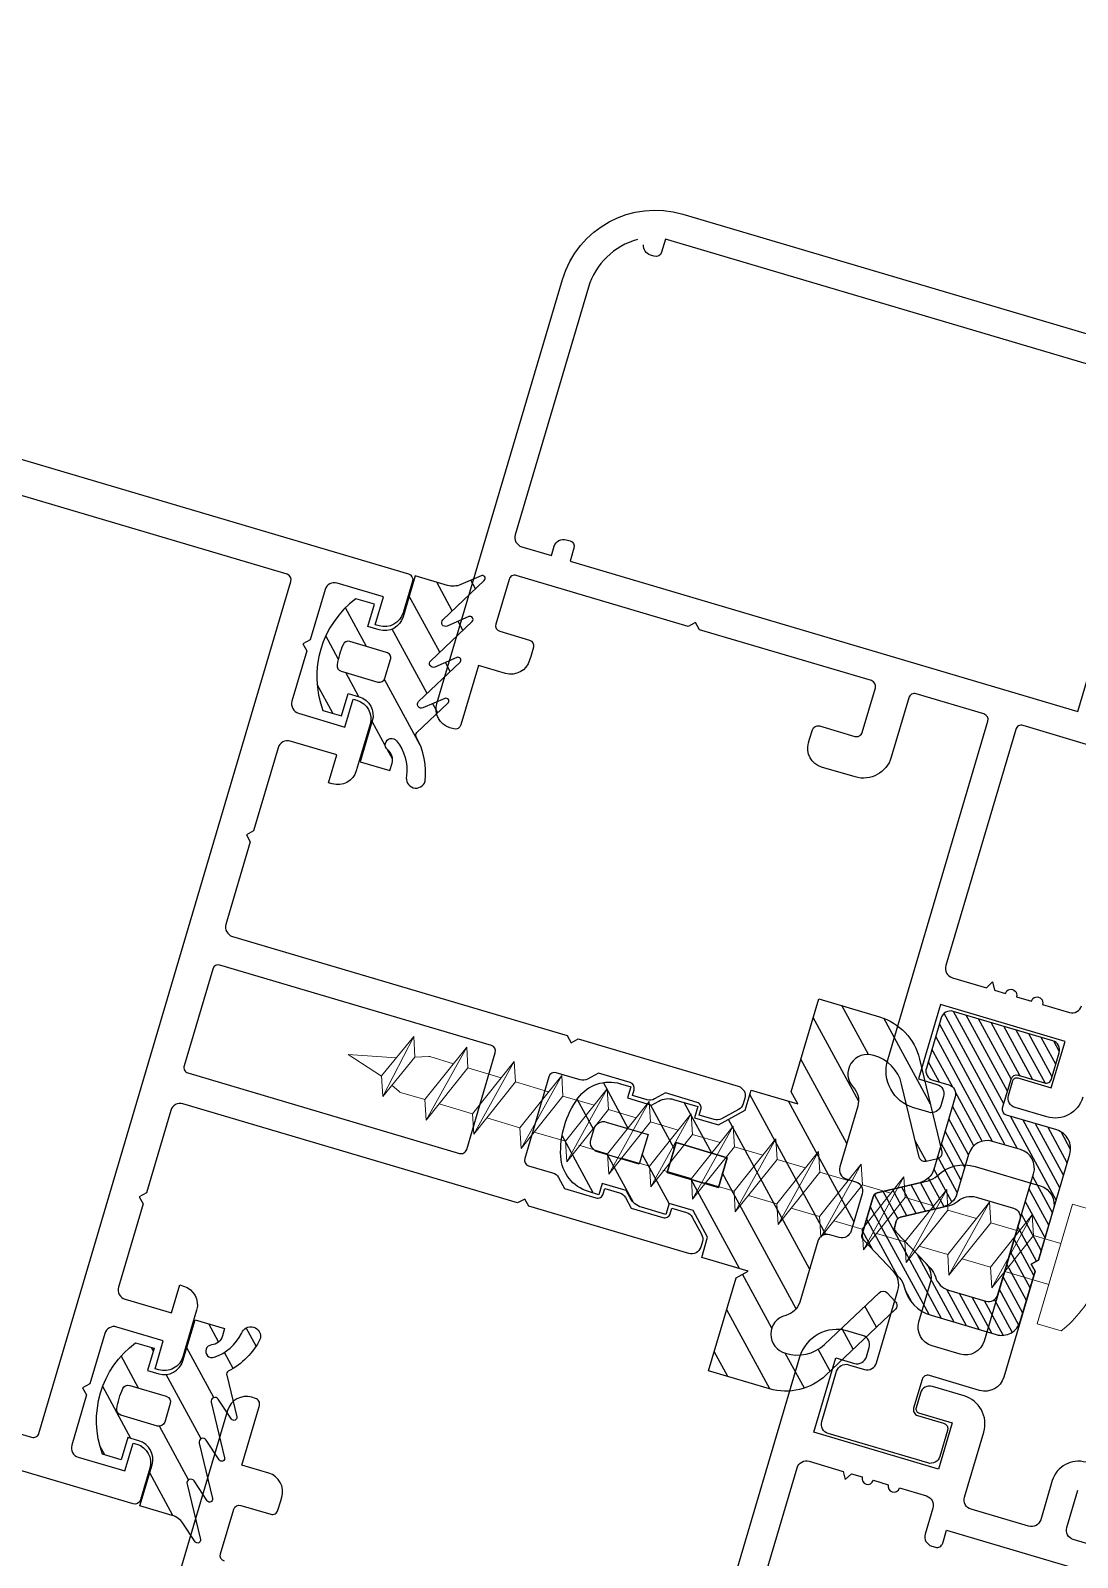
# Model space of a CAD drawing. Header units: millimetres. Extents: x 62878 to 70819, y -67946 to -61850.
# Drawn here: x 67646.71 to 67652.11, y -66713.96 to -66706.09 of the extents above; entities that cross this region are included whole.
import ezdxf

# ---------------------------------------------------------------- set-up
doc = ezdxf.new("R2010")
doc.units = ezdxf.units.MM
doc.layers.add('DOGRAMA', color=171, linetype='Continuous', lineweight=0)
pattern_1 = [(118.5057849383402, (67609.1163249366, -66814.47363961763), (-0.1395045678384407, -0.07576303882639554), [])]

# ---------------------------------------------------------------- blocks, each defined once
blk = doc.blocks.new('a2we')
at = {"lineweight": 5, "ltscale": 0.5}
for p, q in [((-196.0144480926461, -415.2868589025547), (-196.5925912144022, -417.2488821181558)), ((-196.0144480926461, -415.2868589025547), (-195.4639709594615, -417.7110762494052)), ((-197.5747968978259, -417.6063757508618), (-196.5747276986959, -417.2423803302317)), ((-194.1582851917165, -418.2620245979042), (-197.5747968978259, -417.6063757508618)), ((-195.1583543907882, -418.6260200186506), (-197.5747968978259, -417.6063757508618)), ((-196.8896500078097, -417.895480952812), (-197.0961171580722, -418.3448917148726)), ((-196.5747276986959, -417.2423803302317), (-194.1582851917165, -418.2620245979042)), ((-197.1143788935161, -419.7428166739272), (-197.1143788935161, -418.4283854465556)), ((-194.1582851917165, -418.2620245979042), (-195.1583543907882, -418.6260200186506)), ((-195.1583543907882, -418.6260200186506), (-194.9264251741961, -419.2953524503964)), ((-194.9154016761394, -420.634479622855), (-194.9154016761394, -419.3608343693425)), ((-198.1144480926461, -420.1068120946153), (-197.1143788935161, -419.7428166739268)), ((-194.9154016761721, -421.4039929561312), (-198.1144480926461, -420.1068120946153)), ((-193.9153324771005, -421.0399975355008), (-198.1144480926461, -420.1068120946153)), ((-197.1143788935161, -419.7428166739268), (-193.9153324771005, -421.0399975355008)), ((-197.1143788935161, -419.7428166739268), (-193.9153324771005, -421.0399975355008)), ((-197.1143788935161, -422.2969096404012), (-197.1143788935162, -420.512330007273)), ((-193.9153324771005, -421.0399975355008), (-194.9154016761721, -421.4039929561312)), ((-194.9154016761721, -423.1885725893157), (-194.9154016761721, -421.4039929561312)), ((-198.1144480926461, -422.6609050610894), (-197.1143788935161, -422.2969096404012)), ((-194.9154016761721, -423.9580859226053), (-198.1144480926461, -422.6609050610894)), ((-193.9153324771005, -423.594090501975), (-198.1144480926461, -422.6609050610894)), ((-197.1143788935161, -422.2969096404012), (-193.9153324771005, -423.594090501975)), ((-197.1143788935161, -422.2969096404012), (-193.9153324771005, -423.594090501975)), ((-197.1143788935161, -424.8510026068752), (-197.1143788935162, -423.0664229737469)), ((-193.9153324771005, -423.594090501975), (-194.9154016761721, -423.9580859226053)), ((-194.9154016761721, -425.7426655557898), (-194.9154016761721, -423.9580859226053)), ((-198.1144480926461, -425.2149980275636), (-197.1143788935161, -424.8510026068752)), ((-197.1143788935161, -424.8510026068752), (-193.9153324771005, -426.1481834684492)), ((-197.1143788935161, -424.8510026068752), (-193.9153324771005, -426.1481834684492)), ((-194.9154016761721, -426.5121788890793), (-198.1144480926461, -425.2149980275636)), ((-193.9153324771005, -426.1481834684492), (-198.1144480926461, -425.2149980275636)), ((-197.1143788935161, -427.3050955733496), (-197.1143788935162, -425.6205159402211)), ((-193.9153324771005, -426.1481834684492), (-194.9154016761721, -426.5121788890793)), ((-194.9154016761721, -428.1967585222638), (-194.9154016761721, -426.5121788890793)), ((-198.1144480926461, -427.669090994038), (-197.1143788935161, -427.3050955733496)), ((-197.1143788935161, -427.3050955733496), (-193.9153324771005, -428.6022764349236)), ((-197.1143788935161, -427.3050955733496), (-193.9153324771005, -428.6022764349236)), ((-194.9154016761721, -428.9662718555534), (-198.1144480926461, -427.669090994038)), ((-193.9153324771005, -428.6022764349236), (-198.1144480926461, -427.669090994038)), ((-197.1143788935161, -429.5591885398237), (-197.1143788935161, -428.0237477951896)), ((-193.9153324771005, -428.6022764349236), (-194.9154016761721, -428.9662718555534)), ((-194.9154016761721, -430.450851488738), (-194.9154016761721, -428.9662718555534)), ((-198.1144480926461, -429.9231839605702), (-197.1143788935161, -429.5591885398237)), ((-197.1143788935161, -429.5591885398237), (-193.9153324771005, -430.8563694013976)), ((-197.1143788935161, -429.5591885398237), (-193.9153324771005, -430.8563694013976)), ((-194.9154016761721, -431.2203648220857), (-198.1144480926461, -429.9231839605702)), ((-193.9153324771005, -430.8563694013976), (-198.1144480926461, -429.9231839605702)), ((-197.1143788935161, -431.8132815063559), (-197.1143788935161, -430.2778407616635)), ((-193.9153324771005, -430.8563694013976), (-194.9154016761721, -431.2203648220857)), ((-194.9154016761721, -432.7049444552304), (-194.9154016761721, -431.2203648220857)), ((-198.1144480926461, -432.177276926986), (-197.1143788935161, -431.8132815063559)), ((-197.1143788935161, -431.8132815063559), (-193.9153324771005, -433.1104623678716)), ((-197.1143788935161, -431.8132815063559), (-193.9153324771005, -433.1104623678716)), ((-194.9154016761721, -433.4744577885599), (-198.1144480926461, -432.177276926986)), ((-193.9153324771005, -433.1104623678716), (-198.1144480926461, -432.177276926986)), ((-197.1143788935161, -434.0673744728301), (-197.1143788935161, -432.5319337281958)), ((-193.9153324771005, -433.1104623678716), (-194.9154016761721, -433.4744577885599)), ((-194.9154016761721, -434.9590374217446), (-194.9154016761721, -433.4744577885599)), ((-198.1144480926461, -434.4313698935184), (-197.1143788935161, -434.0673744728301)), ((-194.9154016761721, -435.7285507550341), (-198.1144480926461, -434.4313698935184)), ((-193.9153324771005, -435.364555334404), (-198.1144480926461, -434.4313698935184)), ((-197.1143788935161, -434.0673744728301), (-193.9153324771005, -435.364555334404)), ((-197.1143788935161, -434.0673744728301), (-193.9153324771005, -435.364555334404)), ((-197.1143788935161, -436.3642339800811), (-197.1143788935161, -434.7860266946118)), ((-193.9153324771005, -435.364555334404), (-194.9154016761721, -435.7285507550341)), ((-194.9154016761721, -437.2558969289955), (-194.9154016761721, -435.7285507550341)), ((-198.1144480926461, -436.7282294008277), (-197.1143788935161, -436.3642339800811)), ((-194.9154016761721, -438.0254102623434), (-198.1144480926461, -436.7282294008277)), ((-193.9153324771005, -437.6614148416551), (-198.1144480926461, -436.7282294008277)), ((-197.1143788935161, -436.3642339800811), (-193.9153324771005, -437.6614148416551)), ((-197.1143788935161, -436.3642339800811), (-193.9153324771005, -437.6614148416551)), ((-197.1143788935161, -438.6610934873901), (-197.1143788935161, -437.1337473134849)), ((-193.9153324771005, -437.6614148416551), (-194.9154016761721, -438.0254102623434)), ((-194.9154016761721, -439.5527564362646), (-194.9154016761721, -438.0254102623434)), ((-198.1144480926461, -439.0250889080787), (-197.1143788935161, -438.6610934873901)), ((-194.9154016761721, -440.3222697695944), (-198.1144480926461, -439.0250889080787)), ((-193.9153324771005, -439.9582743489061), (-198.1144480926461, -439.0250889080787)), ((-197.1143788935161, -438.6610934873901), (-193.9153324771005, -439.9582743489061)), ((-197.1143788935161, -438.6610934873901), (-193.9153324771005, -439.9582743489061)), ((-197.1143788935161, -440.9579529946993), (-197.1143788935161, -439.430606820736)), ((-193.9153324771005, -439.9582743489061), (-194.9154016761721, -440.3222697695944)), ((-194.9154016761721, -441.849615943574), (-194.9154016761721, -440.3222697695944)), ((-198.1144480926461, -441.3219484153295), (-197.1143788935161, -440.9579529946993)), ((-194.9154016761721, -442.6191292769035), (-198.1144480926461, -441.3219484153295)), ((-193.9153324771005, -442.2551338562151), (-198.1144480926461, -441.3219484153295)), ((-197.1143788935161, -440.9579529946993), (-193.9153324771005, -442.2551338562151)), ((-197.1143788935161, -443.2537258831643), (-197.1143788935161, -441.7274663280053)), ((-193.9153324771005, -442.2551338562151), (-194.9154016761721, -442.6191292769035)), ((-194.9154016761721, -444.1453888320787), (-194.9154016761721, -442.6191292769035)), ((-198.1144480926461, -443.6177213039109), (-197.1143788935161, -443.2537258831643)), ((-194.9154016761721, -444.9149021654266), (-198.1144480926461, -443.6177213039109)), ((-193.9153324771005, -444.5509067447383), (-198.1144480926461, -443.6177213039109)), ((-197.1143788935161, -443.2537258831643), (-193.9153324771005, -444.5509067447383)), ((-197.1143788935161, -445.5538642814245), (-197.1143788935161, -444.0232392165685)), ((-193.9153324771005, -444.5509067447383), (-194.9154016761721, -444.9149021654266)), ((-198.1144480926461, -445.9178597020545), (-197.1143788935161, -445.5538642814245)), ((-197.1143788935161, -445.5538642814245), (-193.9153324771005, -446.8510451429402)), ((-197.1143788935161, -445.5538642814245), (-193.9153324771005, -446.8510451429402)), ((-194.9154016761721, -446.4455272302989), (-194.9154016761721, -444.9149021654266)), ((-193.9153324771005, -446.8510451429402), (-198.1144480926461, -445.9178597020545)), ((-194.9154016761721, -447.2150405636282), (-198.1144480926461, -445.9178597020545)), ((-197.1143788935161, -447.8540026795677), (-197.1143788935161, -446.3233776147298)), ((-193.9153324771005, -446.8510451429402), (-194.9154016761721, -447.2150405636282)), ((-197.1143788935161, -447.8540026795677), (-198.1144480926461, -448.2179981003141)), ((-193.9153324771005, -449.1511835411412), (-197.1143788935161, -447.8540026795677)), ((-194.9154016761721, -448.7456656284821), (-194.9154016761721, -447.2150405636282)), ((-194.9154016761721, -449.5151789618299), (-198.1144480926461, -448.2179981003141)), ((-198.1144480926461, -448.2179981003141), (-193.9153324771005, -449.1511835411412)), ((-197.1143788935161, -450.1541410778275), (-197.1143788935161, -448.6235160129718)), ((-193.9153324770423, -449.1511835411412), (-194.9154016761721, -449.5151789618299)), ((-198.1144480926461, -450.5181364984577), (-197.1143788935161, -450.1541410778275)), ((-197.1143788935161, -450.1541410778275), (-193.9153324770423, -451.4513219393434)), ((-194.9154016761723, -451.0458040266858), (-194.9154016761721, -449.5151789618299)), ((-194.9154016761721, -451.8153173600317), (-198.1144480926461, -450.5181364984577)), ((-193.9153324770423, -451.4513219393434), (-198.1144480926461, -450.5181364984577)), ((-197.1143788935161, -453.2868589025547), (-197.1143788935162, -450.9236544111328)), ((-193.9153324770423, -451.4513219393434), (-194.9154016761721, -451.8153173600317)), ((-194.9154016761721, -453.2868589025547), (-194.9154016761721, -451.8153173600317)), ((-192.7980524524961, -453.2868589025547), (-199.230843732796, -453.2868589025547)), ((-199.230843732796, -454.5827171301502), (-199.230843732796, -453.2868589025547)), ((-192.7980524524961, -454.5827171301502), (-192.7980524524961, -453.2868589025547))]:
    blk.add_line(p, q, dxfattribs=at)
blk.add_lwpolyline([(-196.4690204826777, -455.6637351848848), (-196.1125089353335, -455.3998333582319), (-195.9163872499585, -455.3998333582319), (-195.5598757026143, -455.6637351848848)], dxfattribs=at)
for centre, radius, start, end in [((-196.9143788935627, -418.4283854465556), 0.2, 155.3251238657465, 180), ((-195.115401676151, -419.3608343693425), 0.2, 0, 19.11162363728389), ((-195.6603624057317, -449.5292358589606), 6.187568978619671, 234.757305859688, 262.4904896380407), ((-196.3685337795604, -449.5292358589606), 6.187568978619673, 277.5095103619591, 305.2426941403116)]:
    blk.add_arc(centre, radius, start, end, dxfattribs=at)

msp = doc.modelspace()

# ---------------------------------------------------------------- hatches: boundary and pattern name
at = {"layer": 'DOGRAMA', "lineweight": -2}
h = msp.add_hatch(dxfattribs=at)
h.set_pattern_fill('ANSI31', color=256, scale=0.05, angle=73.50578493834035, style=0)
h.set_pattern_definition(pattern_1)
edge = h.paths.add_edge_path()
edge.add_arc((67648.89130164305, -66708.85333346734), 0.09999999992049297, 253.50578495213472, 293.50578495286345, ccw=False)
edge.add_line((67648.8629097896, -66708.94921830787), (67648.69695424254, -66708.90007826083))
edge.add_line((67648.69695424254, -66708.90007826083), (67648.63449216483, -66709.11102491015))
edge.add_arc((67648.53860732427, -66709.08263305669), 0.0999999999564013, 253.5057849568691, 343.5057849488746, ccw=False)
edge.add_line((67648.51021547083, -66709.17851789725), (67648.45268456645, -66709.16148278516))
edge.add_line((67648.45268456645, -66709.16148278516), (67648.48675479065, -66709.04642097648))
edge.add_line((67648.48675479065, -66709.04642097648), (67648.39086995003, -66709.01802912298))
edge.add_arc((67648.68923375195, -66709.41925105867), 0.4999999999802199, 126.6358872944521, 200.3756825850272)
edge.add_line((67648.22051882916, -66709.59333816651), (67648.31640366977, -66709.62173001998))
edge.add_line((67648.31640366977, -66709.62173001998), (67648.3504738939, -66709.5066682113))
edge.add_line((67648.3504738939, -66709.5066682113), (67648.40800479826, -66709.52370332337))
edge.add_arc((67648.37961294479, -66709.61958816396), 0.09999999998843902, -16.49421506238002, 73.5057849456145, ccw=False)
edge.add_line((67648.47549778537, -66709.64798001744), (67648.41303570772, -66709.85892666674))
edge.add_line((67648.41303570772, -66709.85892666674), (67648.56594806231, -66709.90420457658))
edge.add_line((67648.56594806231, -66709.90420457658), (67648.5771569942, -66709.86634982216))
edge.add_arc((67648.51483184776, -66709.84789511743), 0.06500000004241203, 343.5057849867387, 411.9151204961034)
edge.add_arc((67648.57508944153, -66709.7710039783), 0.03268943071974555, 38.07550578508261, 231.9151204503263, ccw=False)
edge.add_arc((67648.41164574584, -66709.90242122863), 0.2424115900867937, -6.803520835004122, 38.70325157181219, ccw=False)
edge.add_arc((67648.70067824946, -66709.94406950977), 0.05002797726471701, 165.020390019246, 342.5336263099787)
edge.add_arc((67648.37911645316, -66709.91605907779), 0.3717812401863414, 353.3542853644107, 390.0058058530064)
edge.add_arc((67648.71962745191, -66709.72267884709), 0.01999999994902837, 133.5057850298282, 201.8914479275538, ccw=False)
edge.add_line((67648.7058588957, -66709.7081727498), (67648.86545376762, -66709.55669224379))
edge.add_arc((67648.85512735047, -66709.5458126708), 0.01499999998579632, 313.5057849427054, 473.5057849085336)
edge.add_line((67648.8491447256, -66709.53205737365), (67648.73623792676, -66709.5811642026))
edge.add_arc((67648.72826109358, -66709.56282380644), 0.01999999996808532, 133.5057849437303, 293.5057849728158, ccw=False)
edge.add_line((67648.71449253737, -66709.54831770911), (67648.92791584533, -66709.34574559446))
edge.add_arc((67648.91758942817, -66709.33486602147), 0.01499999999581427, 313.5057849830209, 473.5057849816748)
edge.add_line((67648.91160680327, -66709.32111072434), (67648.79870000441, -66709.37021755331))
edge.add_arc((67648.79072317125, -66709.35187715713), 0.0199999999889702, 133.5057849134937, 293.50578490133296, ccw=False)
edge.add_line((67648.77695461505, -66709.3373710598), (67648.99037792295, -66709.13479894515))
edge.add_arc((67648.98005150582, -66709.12391937217), 0.01499999996522381, 313.5057849406556, 473.505784879731)
edge.add_line((67648.97406888095, -66709.11016407504), (67648.86116208206, -66709.15927090401))
edge.add_arc((67648.85318524888, -66709.14093050784), 0.01999999998142972, 133.505784915031, 293.5057849561888, ccw=False)
edge.add_line((67648.83941669267, -66709.1264244105), (67649.05284000066, -66708.92385229589))
edge.add_arc((67649.04251358351, -66708.91297272287), 0.01500000000690547, 313.5057848661739, 473.5057848863643)
edge.add_line((67649.03653095863, -66708.89921742571), (67648.93118580893, -66708.94503544821))
edge = h.paths.add_edge_path(flags=16)
edge.add_line((67648.31500063714, -66709.39187267696), (67648.50351604019, -66709.44769278022))
edge.add_arc((67648.51203359623, -66709.41892732806), 0.02999999997338046, 253.505784938319, 343.505784938319)
edge.add_line((67648.54079904838, -66709.4274448841), (67648.56919090188, -66709.33156004349))
edge.add_arc((67648.54042544971, -66709.32304248742), 0.02999999999559666, 343.5057848929129, 433.5057849195613)
edge.add_line((67648.54894300576, -66709.29427703525), (67648.36042760275, -66709.23845693201))
edge.add_arc((67648.3519100467, -66709.26722238424), 0.03000000004727742, 73.50578495112411, 155.7393507576046)
edge.add_arc((67648.68923375194, -66709.41925105866), 0.3999999999912727, 155.7393507736556, 171.2722191100604)
edge.add_arc((67648.32351819318, -66709.36310722478), 0.0299999999898396, 171.2722191530128, 253.5057849541004)
h = msp.add_hatch(dxfattribs=at)
h.set_pattern_fill('ANSI31', color=256, scale=0.05, angle=73.50578493834035, style=0)
h.set_pattern_definition(pattern_1)
edge = h.paths.add_edge_path(flags=16)
edge.add_arc((67649.6507855734, -66711.82109307045), 0.05000000000817259, 163.5057849503489, 253.5057849503489, ccw=False)
edge.add_line((67649.60284315309, -66711.80689714372), (67649.61987826519, -66711.74936623938))
edge.add_arc((67649.66782068548, -66711.7635621661), 0.04999999999008795, 73.5057849456145, 163.5057849616035, ccw=False)
edge.add_line((67649.68201661222, -66711.71561974581), (67649.89775750355, -66711.77950141614))
edge.add_line((67649.89775750355, -66711.77950141614), (67649.852330538, -66711.93291716112))
edge.add_line((67649.852330538, -66711.93291716112), (67649.63658964666, -66711.86903549076))
h.paths.add_polyline_path([(67649.99615779889, -66711.97550494132), (67650.04158476443, -66711.82208919639), (67650.30526807607, -66711.90016679345), (67650.2598411105, -66712.05358253838)], flags=16)
edge = h.paths.add_edge_path()
edge.add_arc((67649.6979877646, -66711.7099196854), 0.1999999999818766, 73.50578494161721, 144.0720038234575, ccw=False)
edge.add_line((67649.75477147155, -66711.51815000422), (67649.80875889296, -66711.53413587801))
edge.add_line((67649.80875889296, -66711.53413587801), (67649.79172378089, -66711.59166678238))
edge.add_line((67649.79172378089, -66711.59166678238), (67649.91472894984, -66711.62808906472))
edge.add_line((67649.91472894984, -66711.62808906472), (67649.95289516539, -66711.60736151069))
edge.add_arc((67650.00061991425, -66711.69523840373), 0.0999999999218082, 73.50578496012918, 118.50578495793951, ccw=False)
edge.add_line((67650.02901176768, -66711.5993535632), (67650.1539443191, -66711.63634655056))
edge.add_line((67650.1539443191, -66711.63634655056), (67650.13690920701, -66711.6938774549))
edge.add_line((67650.13690920701, -66711.6938774549), (67650.25991437596, -66711.73029973725))
edge.add_line((67650.25991437596, -66711.73029973725), (67650.39875099048, -66711.65489945484))
edge.add_line((67650.39875099048, -66711.65489945484), (67650.42949490211, -66711.55107125398))
edge.add_line((67650.42949490211, -66711.55107125398), (67650.66920700355, -66711.62205088769))
edge.add_line((67650.66920700355, -66711.62205088769), (67650.63546051002, -66711.55991254067))
edge.add_line((67650.63546051002, -66711.55991254067), (67650.77741977744, -66711.08048833767))
edge.add_line((67650.77741977744, -66711.08048833767), (67651.09076411498, -66711.17327074692))
edge.add_arc((67651.0055885545, -66711.46092526868), 0.2999999999859749, 13.50578493243512, 73.50578493229028, ccw=False)
edge.add_line((67651.2972924581, -66711.39086220696), (67651.4120282218, -66711.8685585752))
edge.add_arc((67651.38285783147, -66711.87556488137), 0.02999999997447556, -76.49421508355431, 13.505784943469223, ccw=False)
edge.add_line((67651.38986413763, -66711.9047352717), (67651.33152335687, -66711.91874788406))
edge.add_arc((67651.3245170507, -66711.88957749371), 0.02999999998862506, 193.5057849304879, 283.50578493697856, ccw=False)
edge.add_line((67651.29534666034, -66711.89658379988), (67651.20488145319, -66711.519936628))
edge.add_arc((67651.01041218414, -66711.5666453358), 0.1999999999679336, 13.50578492967972, 75.42538227252047)
edge.add_arc((67651.02783870921, -66711.46751362123), 0.1000000000171944, 70.79093733879924, 223.5057849382979)
edge.add_arc((67650.88277773584, -66711.60519918334), 0.1000000000155656, -16.49421506564022, 43.50578493255807, ccw=False)
edge.add_line((67650.97866257645, -66711.63359103684), (67650.88587944178, -66711.94693782418))
edge.add_arc((67650.93382186208, -66711.96113375093), 0.05000000001230415, 163.5057849343598, 253.5057849296254)
edge.add_line((67650.91962593533, -66712.00907617122), (67650.96755410213, -66712.02326787745))
edge.add_arc((67650.95335817538, -66712.07121029774), 0.04999999999835106, -16.494215070374594, 73.5057849296254, ccw=False)
edge.add_line((67651.00130059567, -66712.08540622449), (67650.9445168887, -66712.27717590569))
edge.add_arc((67650.89657446842, -66712.26297997896), 0.04999999998026643, 253.5057849456145, 343.50578494088006, ccw=False)
edge.add_line((67650.88237854169, -66712.31092239925), (67650.83445037488, -66712.29673069301))
edge.add_arc((67650.82025444813, -66712.34467311333), 0.05000000002625723, 73.50578493909426, 163.5057849343598)
edge.add_line((67650.77231202782, -66712.33047718658), (67650.67952889318, -66712.64382397395))
edge.add_arc((67650.58364405256, -66712.61543212045), 0.1000000000246083, 283.5057849359987, 343.50578493435984, ccw=False)
edge.add_arc((67650.63035276042, -66712.80990138954), 0.09999999999246305, 103.5057849499474, 256.2206325363982)
edge.add_arc((67650.6697099423, -66712.71726342298), 0.1999999999777871, 251.5861876029127, 313.5057849469077)
edge.add_line((67650.80739550441, -66712.8623243963), (67651.08834891996, -66712.59565564283))
edge.add_arc((67651.10900175424, -66712.61741478882), 0.02999999997212928, 43.50578490341479, 133.5057849034148, ccw=False)
edge.add_line((67651.13076090024, -66712.59676195454), (67651.17206656892, -66712.64028024653))
edge.add_arc((67651.1503074229, -66712.66093308083), 0.03000000000325637, -46.49421513485089, 43.50578488530692, ccw=False)
edge.add_line((67651.17096025718, -66712.68269222685), (67650.81463094885, -66713.02090449703))
edge.add_arc((67650.60810260569, -66712.80331303703), 0.2999999999833692, 253.50578494373872, 313.5057849440378, ccw=False)
edge.add_line((67650.52292704527, -66713.0909675588), (67650.20958270773, -66712.99818514955))
edge.add_line((67650.20958270773, -66712.99818514955), (67650.35154197516, -66712.5187609466))
edge.add_line((67650.35154197516, -66712.5187609466), (67650.4136803222, -66712.485014453))
edge.add_line((67650.4136803222, -66712.485014453), (67650.17396822074, -66712.4140348193))
edge.add_line((67650.17396822074, -66712.4140348193), (67650.20471213236, -66712.31020661844))
edge.add_line((67650.20471213236, -66712.31020661844), (67650.12931184995, -66712.17137000397))
edge.add_line((67650.12931184995, -66712.17137000397), (67650.00630668098, -66712.13494772161))
edge.add_line((67650.00630668098, -66712.13494772161), (67649.98927156889, -66712.19247862598))
edge.add_line((67649.98927156889, -66712.19247862598), (67649.86433901748, -66712.15548563864))
edge.add_arc((67649.89273087094, -66712.05960079805), 0.09999999998430746, 208.5057849566768, 253.505784953609, ccw=False)
edge.add_line((67649.80485397784, -66712.10732554694), (67649.78412642382, -66712.06915933143))
edge.add_line((67649.78412642382, -66712.06915933143), (67649.66112125485, -66712.03273704908))
edge.add_line((67649.66112125485, -66712.03273704908), (67649.64408614277, -66712.09026795345))
edge.add_line((67649.64408614277, -66712.09026795345), (67649.59009872135, -66712.07428207966))
edge.add_arc((67649.6468824283, -66711.88251239847), 0.1999999999908311, 182.9395660608946, 253.5057849467981, ccw=False)
edge.add_arc((67649.91702649948, -66711.86864045482), 0.4705000000271998, 144.0720038152813, 182.9395660495618, ccw=False)
at = {"layer": 'DOGRAMA', "lineweight": -2, "ltscale": 5}
h = msp.add_hatch(dxfattribs=at)
h.set_pattern_fill('ANSI31', color=256, scale=0.015, angle=73.50578493834035, style=0)
h.set_pattern_definition([(118.5057849383402, (67609.1163249366, -66814.47363961763), (-0.0418513703515322, -0.02272891164791872), [])])
edge = h.paths.add_edge_path(flags=16)
edge.add_line((67651.17685505174, -66712.22752827962), (67651.16911056798, -66712.2536829154))
edge.add_arc((67651.19787602016, -66712.26220047142), 0.02999999999715507, 163.5057849807489, 223.5057849830209)
edge.add_line((67651.17611687418, -66712.28285330575), (67651.35535481111, -66712.47169249263))
edge.add_arc((67651.28282432439, -66712.54053527373), 0.1000000000667285, 15.6468268312654, 43.50578493922029, ccw=False)
edge.add_arc((67651.47541281678, -66712.48659389242), 0.09999999998841178, 195.6468268264516, 253.5057849376199)
edge.add_line((67651.4470209633, -66712.582478733), (67651.63897498684, -66712.63931702444))
edge.add_arc((67651.65317091357, -66712.59137460415), 0.04999999999421951, 253.5057849456145, 343.5057849408801)
edge.add_line((67651.70111333385, -66712.60557053088), (67651.88566038146, -66711.98231906701))
edge.add_arc((67651.78977554092, -66711.9539272135), 0.09999999995897445, 343.5057849145292, 433.5057849145292)
edge.add_line((67651.81816739443, -66711.85804237296), (67651.6741557912, -66711.81540000827))
edge.add_arc((67651.6457639377, -66711.91128484886), 0.09999999999670213, 73.50578492962542, 163.5057849296254)
edge.add_line((67651.54987909712, -66711.88289299536), (67651.48988831206, -66712.08549360631))
edge.add_arc((67651.39400347146, -66712.0571017528), 0.1000000000147868, 283.5057849217318, 343.5057849239981, ccw=False)
edge.add_line((67651.41735782535, -66712.15433638735), (67651.19861419775, -66712.20687544529))
edge.add_arc((67651.20562050394, -66712.23604583567), 0.03000000002032257, 103.5057849510208, 163.5057849353427)
edge = h.paths.add_edge_path()
edge.add_line((67651.72526112743, -66711.64280729517), (67651.76926850036, -66711.49418579228))
edge.add_arc((67651.79803395254, -66711.50270334832), 0.03000000000128663, 73.50578495410042, 163.5057849541004, ccw=False)
edge.add_line((67651.80655150858, -66711.47393789614), (67651.94079028546, -66711.51368649103))
edge.add_arc((67651.94930784145, -66711.4849210389), 0.02999999994703271, 253.5057850103736, 343.5057850449127)
edge.add_line((67651.9780732936, -66711.49343859487), (67652.01782188853, -66711.35919981806))
edge.add_arc((67651.96987946823, -66711.34500389131), 0.04999999999835106, 343.5057849296254, 433.5057849296254)
edge.add_line((67651.98407539498, -66711.29706147102), (67651.4710914978, -66711.14516505487))
edge.add_arc((67651.45689557106, -66711.19310747516), 0.04999999999835106, 73.50578492962542, 163.5057849456145)
edge.add_line((67651.40895315076, -66711.17891154843), (67651.33229514629, -66711.43780061802))
edge.add_arc((67651.38023756661, -66711.45199654475), 0.05000000002212567, 163.5057849550833, 253.5057849503489)
edge.add_line((67651.36604163988, -66711.49993896506), (67651.44754375439, -66711.52407204053))
edge.add_arc((67651.43334782765, -66711.57201446083), 0.05000000000817259, -16.49421506564022, 73.50578495034893, ccw=False)
edge.add_line((67651.48129024796, -66711.58621038758), (67651.37064911757, -66711.95986711826))
edge.add_arc((67651.27476427692, -66711.93147526478), 0.1000000000483829, 283.5057849421586, 343.5057849470888, ccw=False)
edge.add_line((67651.29811863086, -66712.02870989936), (67651.07937500323, -66712.08124895729))
edge.add_arc((67651.08638130939, -66712.11041934765), 0.02999999999937606, 103.5057849034644, 163.5057848929129)
edge.add_line((67651.05761585722, -66712.10190179158), (67651.00069524074, -66712.294133843))
edge.add_arc((67651.02946069291, -66712.30265139905), 0.0299999999914651, 163.5057849195613, 223.5057849235725)
edge.add_line((67651.00770154691, -66712.32330423334), (67651.19351410668, -66712.51907022626))
edge.add_arc((67651.12098361996, -66712.58791300734), 0.1000000000567106, 13.017113222712112, 43.50578493317312, ccw=False)
edge.add_arc((67651.41327446976, -66712.52034038596), 0.2000000000025871, 193.0171132261623, 253.5057849388035)
edge.add_line((67651.35649076279, -66712.71211006715), (67651.69227204719, -66712.81153613879))
edge.add_arc((67651.72066390069, -66712.7156512982), 0.09999999999670213, 253.5057849296254, 343.5057849399872)
edge.add_line((67651.81654874129, -66712.74404315169), (67651.8932067457, -66712.48515408207))
edge.add_line((67651.8932067457, -66712.48515408207), (67651.87295884956, -66712.44787107388))
edge.add_line((67651.87295884956, -66712.44787107388), (67651.91024185775, -66712.42762317772))
edge.add_line((67651.91024185775, -66712.42762317772), (67652.07207542265, -66711.88107958634))
edge.add_arc((67651.97619058206, -66711.85268773285), 0.09999999999257057, 343.50578493762, 433.5057849456145)
edge.add_line((67652.00458243553, -66711.75680289227), (67651.7455090236, -66711.68009030342))
edge.add_arc((67651.75402657964, -66711.6513248512), 0.03000000002919279, 163.5057849698819, 253.5057849698818, ccw=False)
at = {"layer": 'DOGRAMA', "lineweight": -2}
h = msp.add_hatch(dxfattribs=at)
h.set_pattern_fill('ANSI31', color=256, scale=0.05, angle=73.50578493834035, style=0)
h.set_pattern_definition(pattern_1)
edge = h.paths.add_edge_path()
edge.add_arc((67647.4149252619, -66713.83934517809), 0.09999999995616296, 33.50578495815708, 73.5057849568691)
edge.add_line((67647.44331711534, -66713.74346033753), (67647.2773615683, -66713.6943202905))
edge.add_line((67647.2773615683, -66713.6943202905), (67647.33982364598, -66713.48337364118))
edge.add_arc((67647.2439388054, -66713.4549817877), 0.0999999999786175, 343.5057849352527, 433.5057849352527)
edge.add_line((67647.27233065889, -66713.35909694713), (67647.2147997545, -66713.34206183504))
edge.add_line((67647.2147997545, -66713.34206183504), (67647.18072953034, -66713.45712364373))
edge.add_line((67647.18072953034, -66713.45712364373), (67647.08484468973, -66713.42873179022))
edge.add_arc((67647.55355961256, -66713.25464468241), 0.4999999999850691, 126.63588728978581, 200.3756825807396, ccw=False)
edge.add_line((67647.25519581066, -66712.85342274669), (67647.35108065125, -66712.88181460019))
edge.add_line((67647.35108065125, -66712.88181460019), (67647.31701042704, -66712.99687640891))
edge.add_line((67647.31701042704, -66712.99687640891), (67647.3745413314, -66713.01391152099))
edge.add_arc((67647.40293318489, -66712.91802668042), 0.0999999999786175, 253.5057849352527, 343.5057849352527)
edge.add_line((67647.49881802546, -66712.9464185339), (67647.56128010317, -66712.73547188459))
edge.add_line((67647.56128010317, -66712.73547188459), (67647.71419245779, -66712.78074979445))
edge.add_line((67647.71419245779, -66712.78074979445), (67647.70298352593, -66712.81860454888))
edge.add_arc((67647.64065837956, -66712.8001498441), 0.06499999998917286, 275.09644941467445, 343.50578491933237, ccw=False)
edge.add_arc((67647.64933638302, -66712.89745306672), 0.03268943072905842, 95.09644943573765, 288.9360640623196)
edge.add_arc((67647.58379569996, -66712.69823270077), 0.2424115900776238, 288.3083182991557, 333.8150907055998)
edge.add_arc((67647.8489067627, -66712.820668365), 0.05002797725810077, -15.52205642796332, 161.9911798756479, ccw=False)
edge.add_arc((67647.56393615779, -66712.6690823252), 0.3717812401290808, 297.0057640220735, 333.6572845116491, ccw=False)
edge.add_arc((67647.74426048396, -66713.01668380866), 0.02000000001547734, 125.1201219324716, 193.5057848331906)
edge.add_line((67647.72481355703, -66713.02135467941), (67647.77620208744, -66713.23530814583))
edge.add_arc((67647.76161689228, -66713.23881129891), 0.01499999997308828, -146.494215060672, 13.505784956450611, ccw=False)
edge.add_line((67647.74910944095, -66713.24709161655), (67647.68114259517, -66713.14442743703))
edge.add_arc((67647.66446599334, -66713.15546786058), 0.02000000002274678, 33.50578492838554, 193.5057849337332)
edge.add_line((67647.64501906643, -66713.16013873136), (67647.71374000984, -66713.44625479511))
edge.add_arc((67647.69915481466, -66713.4497579482), 0.01500000000138728, -146.49421502934388, 13.505784930487891, ccw=False)
edge.add_line((67647.6866473633, -66713.45803826586), (67647.61868051751, -66713.35537408634))
edge.add_arc((67647.60200391569, -66713.36641450986), 0.01999999999454703, 33.50578488187659, 193.5057849337332)
edge.add_line((67647.58255698878, -66713.37108538064), (67647.65127793213, -66713.65720144442))
edge.add_arc((67647.63669273698, -66713.66070459751), 0.01499999997308828, -146.494215060672, 13.505784956450611, ccw=False)
edge.add_line((67647.62418528565, -66713.66898491514), (67647.55621843986, -66713.56632073563))
edge.add_arc((67647.53954183802, -66713.57736115917), 0.02000000002274678, 33.50578492838554, 193.5057849239972)
edge.add_line((67647.5200949111, -66713.58203202995), (67647.58881585451, -66713.86814809372))
edge.add_arc((67647.57423065933, -66713.8716512468), 0.01499999999798878, -146.4942150756916, 13.505784876440828, ccw=False)
edge.add_line((67647.56172320797, -66713.87993156444), (67647.49830827092, -66713.7841430604))
edge = h.paths.add_edge_path(flags=16)
edge.add_line((67647.22475346332, -66713.0738505558), (67647.41326886634, -66713.12967065904))
edge.add_arc((67647.40475131031, -66713.15843611123), 0.03000000001110815, -16.494215011360495, 73.5057849886395, ccw=False)
edge.add_line((67647.43351676251, -66713.16695366726), (67647.40512490897, -66713.26283850784))
edge.add_arc((67647.37635945682, -66713.25432095182), 0.02999999996924891, 253.5057849570768, 343.50578496496746, ccw=False)
edge.add_line((67647.36784190079, -66713.28308640396), (67647.17932649776, -66713.22726630072))
edge.add_arc((67647.1878440538, -66713.19850084855), 0.02999999998733354, 171.272219093855, 253.5057849462097, ccw=False)
edge.add_arc((67647.55355961253, -66713.2546446824), 0.3999999999459316, 155.7393507729865, 171.2722191091116, ccw=False)
edge.add_arc((67647.21623590728, -66713.10261600796), 0.02999999998648983, 73.50578494620981, 155.7393507740216, ccw=False)

# ---------------------------------------------------------------- linework, layer by layer
at = {"layer": 'DOGRAMA', "lineweight": -2, "ltscale": 0.5}
for points in [[(67638.55608710539, -66705.89733025408), (67648.66234930401, -66708.88983161144, -0.4142135623732619), (67648.68259720012, -66708.92711461966), (67648.6343310492, -66709.09011884862, -0.4142135623730951), (67648.51005435514, -66709.15761183573), (67648.490877387, -66709.15193346505), (67648.53346516722, -66709.00810620414), (67648.29375306575, -66708.93712657045, 0.4142135623730951), (67648.23161471868, -66708.97087306398), (67648.15495671428, -66709.22976213362), (67648.11767370606, -66709.25001002975), (67648.13792160217, -66709.28729303798), (67648.06126359774, -66709.54618210754, 0.4142135623730951), (67648.09501009135, -66709.60832045463), (67648.33472219281, -66709.67930008833), (67648.37730997306, -66709.53547282743), (67648.39648694117, -66709.54115119811, -0.4142135623728953), (67648.46397992826, -66709.66542789219), (67648.39300029457, -66709.90513999369, -0.4142135623729619), (67648.26872360051, -66709.97263298082), (67648.24954663237, -66709.96695461009), (67648.29213441261, -66709.82312734921), (67648.05242231114, -66709.7521477155, 0.4142135623731395), (67647.99028396411, -66709.78589420907), (67647.86341240341, -66710.21436427622), (67647.8261293952, -66710.2346121724), (67647.84637729131, -66710.2718951806), (67647.72056135598, -66710.6968001947, 0.4142135623730951), (67647.75430784954, -66710.75893854172), (67649.48023498023, -66711.26999190445), (67649.50048287635, -66711.30727491269), (67649.5377658846, -66711.28702701654), (67650.3623755137, -66711.53119695654, -0.4142135623730951), (67650.3961220072, -66711.59333530358), (67650.38780622586, -66711.62141932314, -0.1989123673795887), (67650.36372618002, -66711.65116184296), (67650.2758492869, -66711.69888659184, -0.1989123673797732), (67650.23779098567, -66711.70289056559), (67650.1617645458, -66711.68037885749), (67650.17028210187, -66711.65161340532, 0.4142135623730951), (67650.15003420573, -66711.61433039709), (67649.9870299767, -66711.56606424619), (67649.93066386078, -66711.5966759193, -0.1989123673797732), (67649.89260555958, -66711.60067989303), (67649.81657911968, -66711.57816818495), (67649.82509667576, -66711.54940273278, 0.4142135623729841), (67649.80484877957, -66711.51211972456), (67649.64184455056, -66711.46385357362), (67649.5854784346, -66711.49446524675, -0.1989123673797501), (67649.54742013347, -66711.4984692205), (67649.42345127324, -66711.46176158566, 0.4142135623729288), (67649.38616826499, -66711.4820094818), (67649.26124410963, -66711.9039027804, 0.4142135623725959), (67649.2814920058, -66711.94118578862), (67649.40546086602, -66711.97789342346, -0.1989123673796753), (67649.43520338584, -66712.00197346932), (67649.46581505897, -66712.0583395853), (67649.62881928796, -66712.10660573623, 0.4142135623736503), (67649.6661022962, -66712.0863578401), (67649.67461985222, -66712.05759238791), (67649.75064629214, -66712.08010409602, -0.1989123673797502), (67649.780388812, -66712.10418414188), (67649.8110004851, -66712.16055025786), (67649.97400471408, -66712.20881640878, 0.4142135623732063), (67650.0112877223, -66712.18856851265), (67650.01980527838, -66712.15980306048), (67650.0958317183, -66712.18231476856, -0.1989123673796753), (67650.1255742381, -66712.2063948144), (67650.17329898698, -66712.29427170755, -0.1989123673797207), (67650.1773029607, -66712.33233000872), (67650.16898717935, -66712.3604140283, -0.4142135623730951), (67650.10684883234, -66712.39416052186), (67649.2822392032, -66712.14999058188), (67649.2619913071, -66712.11270757366), (67649.22470829886, -66712.13295546979), (67647.49878116818, -66711.62190210706, 0.4142135623730951), (67647.43664282112, -66711.65564860062), (67647.31082688578, -66712.08055361472), (67647.27354387756, -66712.10080151084), (67647.2937917737, -66712.13808451909), (67647.16692021301, -66712.56655458626, 0.4142135623730951), (67647.20066670657, -66712.62869293333), (67647.44037880804, -66712.69967256703), (67647.48296658826, -66712.55584530615), (67647.5021435564, -66712.56152367684, -0.4142135623729619), (67647.56963654349, -66712.68580037089), (67647.4986569098, -66712.92551247237, -0.4142135623728953), (67647.37438021573, -66712.9930054595), (67647.3552032476, -66712.9873270888), (67647.39779102782, -66712.84349982793), (67647.15807892635, -66712.77252019422, 0.4142135623730951), (67647.09594057931, -66712.80626668774), (67647.01928257488, -66713.06515575736), (67646.98199956666, -66713.0854036535), (67647.00224746278, -66713.1226866617), (67646.9255894584, -66713.38157573131, 0.4142135623730951), (67646.95933595195, -66713.44371407838), (67647.19904805346, -66713.51469371209), (67647.24163583369, -66713.37086645118), (67647.2608128018, -66713.37654482185, -0.4142135623728953), (67647.32830578886, -66713.50082151593), (67647.28003963799, -66713.66382574498, -0.4142135623729288), (67647.24275662974, -66713.6840736411), (67637.13649443118, -66710.69157228376, -0.4142135623729288)], [(67652.13935811256, -66711.5880550538, -0.4142135623730951), (67651.95294307143, -66711.68929453446), (67651.78993884244, -66711.64102838354, -0.4142135623730951), (67651.75619234888, -66711.5788900365), (67651.77890583166, -66711.50218216403, -0.4142135623730951), (67651.80376117052, -66711.48868356658), (67651.97635388357, -66711.53978890285), (67652.04733351729, -66711.30007680139), (67651.40490508534, -66711.10985138304), (67651.29133767135, -66711.49339074541), (67651.38722251193, -66711.52178259888, -0.4142135623730951), (67651.42096900547, -66711.58392094594), (67651.40677307872, -66711.63186336622, -0.4142135623730951), (67651.34463473174, -66711.66560985979), (67651.26792685923, -66711.642896377, -0.4142135623730951), (67651.13294088499, -66711.39434298883), (67651.64967261846, -66709.64923889002, 0.4142135623730951), (67651.62942472231, -66709.6119558818), (67651.27944505416, -66709.50832561655, 0.4142135623730951), (67651.24216204592, -66709.52857351273), (67651.15130811482, -66709.83540500262, -0.4142135623730951), (67650.96489307366, -66709.93664448326), (67650.7923003606, -66709.885539147, -0.4142135623730951), (67650.72480737348, -66709.76126245293), (67650.73048574416, -66709.74208548482), (67650.74468167094, -66709.69414306451, -0.4142135623730951), (67650.78196467916, -66709.6738951684), (67650.96414587629, -66709.72783969002, 0.4142135623730951), (67651.0014288845, -66709.70759179388), (67651.0695693329, -66709.47746817644, 0.4142135623730951), (67651.04932143676, -66709.44018516822), (67650.16238666122, -66709.17756052349), (67650.14213876508, -66709.14027751525), (67650.10485575686, -66709.1605254114), (67649.21792098138, -66708.89790076663, 0.4142135623730951), (67649.18063797319, -66708.91814866276), (67649.11249752482, -66709.14827228023, 0.4142135623730951), (67649.13274542091, -66709.18555528845), (67649.28616116586, -66709.23098225401, -0.4142135623730951), (67649.306409062, -66709.26826526223), (67649.29221313531, -66709.31620768252), (67649.28653476457, -66709.33538465065, -0.4142135623730951), (67649.16225807052, -66709.40287763775), (67649.02322505164, -66709.36170945018), (67648.93237112046, -66709.66854094011, -0.4142135623730951), (67648.89508811224, -66709.68878883623), (67648.87591114413, -66709.68311046557, -0.4142135623730951), (67648.80841815707, -66709.55883377147), (67649.45575241648, -66707.37265940594, -0.4142135623730951), (67650.07713588687, -66707.03519447039), (67653.15503926991, -66707.94657296724, -0.4142135623730951)], [(67649.84352122487, -66707.1664817913, 0.2621398995659221), (67649.58999119335, -66707.41240800079), (67649.21237954196, -66708.68767638072, 0.4142135623730951), (67649.24612603555, -66708.74981472774), (67649.39954178053, -66708.79524169331), (67649.4137377072, -66708.74729927302, -0.4142135623730951), (67649.47587605423, -66708.71355277947), (67649.49505302237, -66708.71923115014, -0.4142135623730951), (67649.51530091849, -66708.75651415836), (67649.49542662108, -66708.8236335468), (67652.11308276928, -66709.59873114697), (67652.60426183455, -66707.93992340467), (67649.98660568635, -66707.16482580452), (67649.96673138891, -66707.23194519295, -0.4142135623730951), (67649.92944838069, -66707.25219308907), (67649.91027141258, -66707.24651471838, -0.3618128521052944), (67649.8747464976, -66707.19329613473)], [(67652.15567137311, -66713.47013737867, 0.4142135623730951), (67651.98168400137, -66713.56462756063), (67651.92206110907, -66713.76598572587, -0.4142135623730951), (67651.859922762, -66713.79973221941), (67651.56267975617, -66713.7117174736, -0.4142135623730951), (67651.52893326266, -66713.64957912658), (67651.62830474984, -66713.31398218447, 0.4142135623730951), (67651.52706526921, -66713.12756714338), (67651.36406104016, -66713.07930099247, 0.4142135623730951), (67651.30192269312, -66713.11304748598), (67651.27920921033, -66713.18975535849, 0.4142135623730951), (67651.29270780776, -66713.2146106973), (67651.46530052082, -66713.26571603357), (67651.39432088708, -66713.50542813506), (67650.75189245516, -66713.3152027167), (67650.86545986906, -66712.93166335432), (67650.96134470968, -66712.9600552078, 0.4142135623730951), (67651.02348305672, -66712.92630871426), (67651.03767898347, -66712.87836629395, 0.4142135623730951), (67651.00393248987, -66712.81622794694), (67650.9272246174, -66712.79351446415, 0.4142135623730951), (67650.67867122925, -66712.92850043833), (67650.16193949583, -66714.67360453714, -0.4142135623730951)], [(67647.7131527467, -66713.97979731813, -0.4142135623730951), (67647.69290485056, -66713.9425143099), (67647.76104529889, -66713.7123906925, -0.4142135623730951), (67647.79832830711, -66713.69214279635), (67647.95174405203, -66713.73756976196, 0.4142135623730951), (67647.9890270603, -66713.7173218658), (67648.00322298706, -66713.66937944549), (67648.00890135777, -66713.65020247738, 0.4142135623730951), (67647.94140837064, -66713.52592578331), (67647.80237535178, -66713.48475759575), (67647.89322928294, -66713.17792610584, 0.4142135623730951), (67647.87298138681, -66713.14064309762), (67647.85380441867, -66713.13496472692, 0.4142135623730951), (67647.72952772459, -66713.202457714), (67647.08219346515, -66715.38863207957, 0.4142135623730951)], [(67652.7324748114, -66714.05809808613), (67652.09004637947, -66713.86787266775, -0.4142135623730951), (67652.0562998859, -66713.80573432073), (67652.11308359288, -66713.61396463955)]]:
    msp.add_lwpolyline(points, format="xyb", dxfattribs=at)
for points in [[(67640.80621794343, -66706.7513274508), (67640.4706210013, -66706.65195596359), (67638.6775744822, -66706.12102830342, 0.4142135623730953), (67638.640291474, -66706.14127619956), (67637.33994458438, -66710.53280189873, 0.4142135623730951), (67637.36019248047, -66710.57008490698), (67639.15323899963, -66711.10101256715), (67639.48883594165, -66711.20038405435), (67646.71855292242, -66713.34112980714, 0.4142135623730951), (67646.75583593067, -66713.32088191096), (67648.05618282029, -66708.92935621178, 0.4142135623722071), (67648.03593492415, -66708.89207320356)], [(67651.72526112743, -66711.64280729517), (67651.76926850036, -66711.49418579228, -0.4142135623730951), (67651.80655150858, -66711.47393789614), (67651.94079028546, -66711.51368649103, 0.4142135623730951), (67651.9780732936, -66711.49343859487), (67652.01782188853, -66711.35919981806, 0.4142135623730951), (67651.98407539498, -66711.29706147102), (67651.4710914978, -66711.14516505487, 0.4142135623730951), (67651.40895315076, -66711.17891154843), (67651.33229514629, -66711.43780061802, 0.4142135623730951), (67651.36604163988, -66711.49993896506), (67651.44754375439, -66711.52407204053, -0.4142135623730951), (67651.48129024796, -66711.58621038758), (67651.37064911757, -66711.95986711826, -0.2679491924311303), (67651.29811863086, -66712.02870989936), (67651.07937500323, -66712.08124895729, 0.2679491924310549), (67651.05761585722, -66712.10190179158), (67651.00069524074, -66712.294133843, 0.2679491924311364), (67651.00770154691, -66712.32330423334), (67651.19351410668, -66712.51907022626, -0.1338222992157564), (67651.21841390326, -66712.56538880021, 0.2702358223096737), (67651.35649076279, -66712.71211006715), (67651.69227204719, -66712.81153613879, 0.4142135623730951), (67651.81654874129, -66712.74404315169), (67651.8932067457, -66712.48515408207), (67651.87295884956, -66712.44787107388), (67651.91024185775, -66712.42762317772), (67652.07207542265, -66711.88107958634, 0.4142135623730951), (67652.00458243553, -66711.75680289227), (67651.7455090236, -66711.68009030342, -0.4142135623731091)], [(67651.17685505174, -66712.22752827962), (67651.16911056798, -66712.2536829154, 0.2679491924311364), (67651.17611687418, -66712.28285330575), (67651.35535481111, -66712.47169249263, -0.1221599187188834), (67651.37911857062, -66712.51356458306, 0.2579611168298657), (67651.4470209633, -66712.582478733), (67651.63897498684, -66712.63931702444, 0.4142135623730951), (67651.70111333385, -66712.60557053088), (67651.88566038146, -66711.98231906701, 0.4142135623730951), (67651.81816739443, -66711.85804237296), (67651.6741557912, -66711.81540000827, 0.4142135623730951), (67651.54987909712, -66711.88289299536), (67651.48988831206, -66712.08549360631, -0.2679491924311186), (67651.41735782535, -66712.15433638735), (67651.19861419775, -66712.20687544529, 0.2679491924310675)], [(67651.31077919548, -66713.0425938219), (67651.26677182259, -66713.19121532483, 0.4142135623730951), (67651.2870197187, -66713.22849833305), (67651.42125849554, -66713.26824692791, -0.4142135623730951), (67651.44150639165, -66713.30552993616), (67651.40175779679, -66713.439768713, -0.4142135623730951), (67651.33961944978, -66713.47351520654), (67650.82663555257, -66713.32161879039, -0.4142135623730951), (67650.79288905903, -66713.25948044335), (67650.86954706346, -66713.00059137374, -0.4142135623730951), (67650.93168541047, -66712.9668448802), (67651.01318752498, -66712.99097795568, 0.4142135623730951), (67651.07532587202, -66712.9572314621), (67651.18596700241, -66712.58357473138, 0.2679491924311303), (67651.16261264852, -66712.48634009686), (67651.00774067585, -66712.32317208737, -0.2679491924310549), (67651.00073436965, -66712.29400169701), (67651.05765498613, -66712.1017696456, -0.2679491924311364), (67651.07941413217, -66712.08111681129), (67651.34185873513, -66712.01808141069, 0.1338222992157564), (67651.38796325834, -66711.99278747664, -0.2702358223096737), (67651.58366471957, -66711.94489919646), (67651.91944600397, -66712.04432526809, -0.4142135623730951), (67651.98693899112, -66712.16860196217), (67651.91028098669, -66712.42749103176), (67651.87299797847, -66712.44773892789), (67651.89324587458, -66712.48502193614), (67651.73141230972, -66713.0315655275, -0.4142135623730951), (67651.60713561566, -66713.09905851462), (67651.34806220367, -66713.0223459258, 0.4142135623731091)], [(67651.16914969691, -66712.25355076946), (67651.17689418065, -66712.22739613363, -0.2679491924311364), (67651.19865332666, -66712.20674329932), (67651.45181182818, -66712.14593828605, 0.1221599187188834), (67651.49454249023, -66712.12375543812, -0.2579611168298657), (67651.58901935964, -66712.10292238409), (67651.7809733832, -66712.1597606755, -0.4142135623730951), (67651.81471987674, -66712.22189902255), (67651.63017282901, -66712.8451504864, -0.4142135623730951), (67651.505896135, -66712.91264347352), (67651.36188453174, -66712.87000110884, -0.4142135623730951), (67651.29439154465, -66712.74572441475), (67651.3543823297, -66712.54312380386, 0.2679491924311186), (67651.33102797577, -66712.4458891693), (67651.17615600312, -66712.28272115983, -0.2679491924310675)]]:
    msp.add_lwpolyline(points, format="xyb", close=True, dxfattribs=at)
at = {"layer": 'DOGRAMA', "lineweight": -2}
for points in [[(67648.93118580893, -66708.94503544821, -0.176326980708443), (67648.8629097896, -66708.94921830787), (67648.69695424254, -66708.90007826083), (67648.63449216483, -66709.11102491015, -0.4142135623726288), (67648.51021547083, -66709.17851789725), (67648.45268456645, -66709.16148278516), (67648.48675479065, -66709.04642097648), (67648.39086995003, -66709.01802912298, 0.3333333333332321), (67648.22051882916, -66709.59333816651), (67648.31640366977, -66709.62173001998), (67648.3504738939, -66709.5066682113), (67648.40800479826, -66709.52370332337, -0.4142135623730951), (67648.47549778537, -66709.64798001744), (67648.41303570772, -66709.85892666674), (67648.56594806231, -66709.90420457658), (67648.5771569942, -66709.86634982216, 0.3076847592325163), (67648.55492567946, -66709.79673375832, -1.128701775594264), (67648.60082252006, -66709.75084442597, -0.2012120834862478), (67648.65235032933, -66709.93113851425, 0.9785310008383128), (67648.74839960017, -66709.95908520809, 0.1612998685773607), (67648.70106961363, -66709.73013583283, -0.3075716929248266), (67648.7058588957, -66709.7081727498), (67648.86545376762, -66709.55669224379, 0.8390996311771568), (67648.8491447256, -66709.53205737365), (67648.73623792676, -66709.5811642026, -0.8390996311749109), (67648.71449253737, -66709.54831770911), (67648.92791584533, -66709.34574559446, 0.8390996311813727), (67648.91160680327, -66709.32111072434), (67648.79870000441, -66709.37021755331, -0.8390996311751685), (67648.77695461505, -66709.3373710598), (67648.99037792295, -66709.13479894515, 0.8390996311750223), (67648.97406888095, -66709.11016407504), (67648.86116208206, -66709.15927090401, -0.8390996311790603), (67648.83941669267, -66709.1264244105), (67649.05284000066, -66708.92385229589, 0.8390996311813727), (67649.03653095863, -66708.89921742571)], [(67648.31500063714, -66709.39187267696), (67648.50351604019, -66709.44769278022, 0.414213562374205), (67648.54079904838, -66709.4274448841), (67648.56919090188, -66709.33156004349, 0.4142135623730951), (67648.54894300576, -66709.29427703525), (67648.36042760275, -66709.23845693201, 0.3750467088372598), (67648.32455947596, -66709.25489573494, 0.0678788880673013), (67648.29386558032, -66709.35855502206, 0.3750467088370437)], [(67649.53603675915, -66711.59256606667, -0.3180171180317411), (67649.75477147155, -66711.51815000422), (67649.80875889296, -66711.53413587801), (67649.79172378089, -66711.59166678238), (67649.91472894984, -66711.62808906472), (67649.95289516539, -66711.60736151069, -0.198912367379756), (67650.02901176768, -66711.5993535632), (67650.1539443191, -66711.63634655056), (67650.13690920701, -66711.6938774549), (67650.25991437596, -66711.73029973725), (67650.39875099048, -66711.65489945484), (67650.42949490211, -66711.55107125398), (67650.66920700355, -66711.62205088769), (67650.63546051002, -66711.55991254067), (67650.77741977744, -66711.08048833767), (67651.09076411498, -66711.17327074692, -0.2679491924317952), (67651.2972924581, -66711.39086220696), (67651.4120282218, -66711.8685585752, -0.4142135623735607), (67651.38986413763, -66711.9047352717), (67651.33152335687, -66711.91874788406, -0.4142135623726812), (67651.29534666034, -66711.89658379988), (67651.20488145319, -66711.519936628, 0.2769467766270159), (67651.06074031099, -66711.37308118716, 0.7863209524829787), (67650.95530822253, -66711.53635640228, -0.2679491924310053), (67650.97866257645, -66711.63359103684), (67650.88587944178, -66711.94693782418, 0.4142135623730951), (67650.91962593533, -66712.00907617122), (67650.96755410213, -66712.02326787745, -0.4142135623730951), (67651.00130059567, -66712.08540622449), (67650.9445168887, -66712.27717590569, -0.4142135623730951), (67650.88237854169, -66712.31092239925), (67650.83445037488, -66712.29673069301, 0.4142135623730133), (67650.77231202782, -66712.33047718658), (67650.67952889318, -66712.64382397395, -0.2679491924310054), (67650.60699840648, -66712.71266675502, 0.7863209524829787), (67650.6065343873, -66712.90702340096, 0.2769467766270156), (67650.80739550441, -66712.8623243963), (67651.08834891996, -66712.59565564283, -0.4142135623726812), (67651.13076090024, -66712.59676195454), (67651.17206656892, -66712.64028024653, -0.4142135623735606), (67651.17096025718, -66712.68269222685), (67650.81463094885, -66713.02090449703, -0.2679491924317952), (67650.52292704527, -66713.0909675588), (67650.20958270773, -66712.99818514955), (67650.35154197516, -66712.5187609466), (67650.4136803222, -66712.485014453), (67650.17396822074, -66712.4140348193), (67650.20471213236, -66712.31020661844), (67650.12931184995, -66712.17137000397), (67650.00630668098, -66712.13494772161), (67649.98927156889, -66712.19247862598), (67649.86433901748, -66712.15548563864, -0.1989123673796753), (67649.80485397784, -66712.10732554694), (67649.78412642382, -66712.06915933143), (67649.66112125485, -66712.03273704908), (67649.64408614277, -66712.09026795345), (67649.59009872135, -66712.07428207966, -0.3180171180316094), (67649.44714559196, -66711.8927689188, -0.1712365548905719)], [(67649.63658964666, -66711.86903549076, -0.4142135623730951), (67649.60284315309, -66711.80689714372), (67649.61987826519, -66711.74936623938, -0.4142135623730951), (67649.68201661222, -66711.71561974581), (67649.89775750355, -66711.77950141614), (67649.852330538, -66711.93291716112)], [(67647.49830827092, -66713.7841430604, 0.176326980708443), (67647.44331711534, -66713.74346033753), (67647.2773615683, -66713.6943202905), (67647.33982364598, -66713.48337364118, 0.4142135623726288), (67647.27233065889, -66713.35909694713), (67647.2147997545, -66713.34206183504), (67647.18072953034, -66713.45712364373), (67647.08484468973, -66713.42873179022, -0.3333333333332321), (67647.25519581066, -66712.85342274669), (67647.35108065125, -66712.88181460019), (67647.31701042704, -66712.99687640891), (67647.3745413314, -66713.01391152099, 0.4142135623730951), (67647.49881802546, -66712.9464185339), (67647.56128010317, -66712.73547188459), (67647.71419245779, -66712.78074979445), (67647.70298352593, -66712.81860454888, -0.3076847592325163), (67647.64643249678, -66712.8648928713, 1.128701775594264), (67647.6599445235, -66712.92837338748, 0.2012120834862478), (67647.80132970933, -66712.80520154563, -0.9785310008383128), (67647.89711009485, -66712.83405631762, -0.1612998685773607), (67647.73275463303, -66713.00032485407, 0.3075716929248266), (67647.72481355703, -66713.02135467941), (67647.77620208744, -66713.23530814583, -0.8390996311771568), (67647.74910944095, -66713.24709161655), (67647.68114259517, -66713.14442743703, 0.8390996311749109), (67647.64501906643, -66713.16013873136), (67647.71374000984, -66713.44625479511, -0.8390996311813727), (67647.6866473633, -66713.45803826586), (67647.61868051751, -66713.35537408634, 0.8390996311751685), (67647.58255698878, -66713.37108538064), (67647.65127793213, -66713.65720144442, -0.8390996311750223), (67647.62418528565, -66713.66898491514), (67647.55621843986, -66713.56632073563, 0.8390996311790603), (67647.5200949111, -66713.58203202995), (67647.58881585451, -66713.86814809372, -0.8390996311813727), (67647.56172320797, -66713.87993156444)], [(67647.22475346332, -66713.0738505558), (67647.41326886634, -66713.12967065904, -0.414213562374205), (67647.43351676251, -66713.16695366726), (67647.40512490897, -66713.26283850784, -0.4142135623730951), (67647.36784190079, -66713.28308640396), (67647.17932649776, -66713.22726630072, -0.3750467088372598), (67647.15819144095, -66713.1939486458, -0.0678788880673013), (67647.1888853366, -66713.09028935869, -0.3750467088370437)]]:
    msp.add_lwpolyline(points, format="xyb", close=True, dxfattribs=at)
at = {"layer": 'DOGRAMA', "linetype": 'ByBlock', "lineweight": -2}
for points in [[(67652.1759683137, -66709.77378944664), (67651.83078288755, -66709.67157877413, 0.4142135623730951), (67651.7934998793, -66709.69182667026), (67651.4329233401, -66710.90956414583, 0.4142135623730951), (67651.46666983364, -66710.97170249284), (67651.64219662282, -66711.02367661982), (67651.67402266117, -66710.99346955305), (67651.68427089084, -66711.03613496512), (67651.73994162933, -66711.05261927527, -0.9999999999999998), (67651.79747253371, -66711.06965438738), (67651.87418040619, -66711.09236787014, -0.9999999999999998), (67651.93171131052, -66711.10940298221), (67652.07074432936, -66711.1505711698, 0.4142135623730951), (67652.13288267641, -66711.11682467624)], [(67650.30576675673, -66714.71619231738), (67650.66634329598, -66713.49845484186, -0.4142135623730951), (67650.72848164302, -66713.46470834829), (67650.90400843223, -66713.51668247527), (67650.91425666193, -66713.55934788736), (67650.94608270028, -66713.52914082057), (67651.00175343874, -66713.54562513072, 0.9999999999999998), (67651.0592843431, -66713.56266024281), (67651.13599221557, -66713.58537372561, 0.9999999999999998), (67651.1935231199, -66713.60240883766), (67651.33255613878, -66713.64357702523, -0.4142135623730951), (67651.36630263235, -66713.70571537227), (67651.32655403743, -66713.83995414912, 0.4142135623730951), (67651.36030053097, -66713.90209249617), (67651.37947749914, -66713.90777086686, 0.4142135623730951), (67651.4167605073, -66713.88752297072), (67651.43663480476, -66713.82040358234), (67652.74066863686, -66714.20653278971)]]:
    msp.add_lwpolyline(points, format="xyb", dxfattribs=at)
at = {"layer": 'DOGRAMA', "lineweight": -2, "ltscale": 5}
msp.add_lwpolyline([(67649.08962258848, -66711.32119697686), (67647.68970391582, -66710.90667591599, 0.4142135623730951), (67647.6524209076, -66710.9269238121), (67647.5047832695, -66711.42552498319, 0.4142135623730951), (67647.52503116563, -66711.46280799141), (67648.92494983829, -66711.8773290523, 0.4142135623730951), (67648.96223284653, -66711.85708115617), (67649.10987048464, -66711.35847998508, 0.4142135623730951)], format="xyb", close=True, dxfattribs=at)
at = {"layer": 'DOGRAMA', "lineweight": -2}
for points in [[(67649.99615779889, -66711.97550494132), (67650.04158476443, -66711.82208919639), (67650.30526807607, -66711.90016679345), (67650.2598411105, -66712.05358253838)], [(67650.04158476443, -66711.82208919639), (67649.99615779889, -66711.97550494132), (67650.2598411105, -66712.05358253838), (67650.30526807607, -66711.90016679345)]]:
    msp.add_lwpolyline(points, close=True, dxfattribs=at)

# ---------------------------------------------------------------- block references
at = {"layer": 'DOGRAMA', "linetype": 'ByBlock', "lineweight": -2, "xscale": 0.09999999999876999, "yscale": 0.09999999999876999, "zscale": 0.09999999999876999, "rotation": 73.50578493445082}
msp.add_blockref('a2we', (67614.09654662258, -66680.78286840885), dxfattribs=at)

doc.saveas('drawing.dxf')
